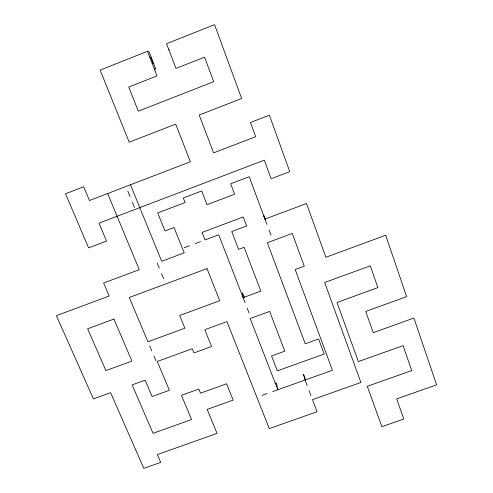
<?xml version="1.0" encoding="UTF-8"?>
<svg xmlns="http://www.w3.org/2000/svg" width="493" height="493" viewBox="0 0 493 493"><rect width="100%" height="100%" fill="white"/><g stroke="black" fill="none" stroke-linecap="round" stroke-linejoin="round"><path stroke-width="0.74" d="M147.469 51.303L100.134 70.111L129.191 142.2L175.736 124.125L190.353 161.79L89.467 200.515L83.681 186.785L65.514 193.786L88.611 247.868L106.543 241.071L99.001 223.163L264.316 160.182L271.132 178.737L289.773 171.675L269.375 115.196L250.475 122.486L255.701 136.715L213.592 152.873L199.178 115.017L241.675 98.514L214.554 24.65L166.542 43.723L175.983 68.428L204.564 57.157L213.715 81.678L138.299 111.184L128.722 87.058L157.02 75.904L147.469 51.303L149.071 51.765L155.794 69.088L154.358 69.045M184.216 247.739L189.528 245.742M195.191 243.622L200.515 241.625M275.088 383.375L276.487 382.87L277.83 389.735L250.179 318.533L269.64 311.434L284.812 351.145L271.532 355.928L277.3 370.853L324.197 354.048L318.614 338.974L305.241 343.787L267.335 242.71L292.257 233.435L304.286 266.22L295.19 269.572L332.43 370.274L272.691 391.565M262.097 395.343L267.224 393.513M152.115 63.277L153.058 63.387L150.704 57.317L149.724 57.114M168.772 49.559L169.463 49.879M149.699 345.95L151.77 350.868M153.97 356.082L156.028 360.968M107.647 193.533L139.254 269.665L103.616 283.007L109.169 296.003L56.387 315.68L93.436 398.911L110.598 392.693L143.82 468.35L160.718 462.385L157.329 454.552L217.062 433.402L207.165 409.381L233.158 400.1L226.589 383.794L200.478 393.167L198.802 389.088L181.455 395.324L191.586 419.549L153.04 433.292L132.142 384.879L145.121 380.177L152.097 396.52L169.382 390.29L157.249 361.48L192.264 348.736L193.977 352.914L211.559 346.524L204.774 329.688L226.946 321.584L269.283 428.596L317.079 411.741L312.482 399.62L360.913 382.469L324.665 282.514L370.286 265.826L377.866 287.629L337.015 302.474L358.362 361.585L403.089 345.648L411.723 370.594L367.291 386.296L381.878 426.685L403.804 419.038L396.674 398.874L436.613 384.854L413.898 318.077L373.256 332.664L365.744 311.428L406.608 296.663L385.711 235.223L325.867 257.272L306.535 203.517L264.988 219.083L263.866 215.737L265.203 219.33M130.479 184.776L161.661 261.278L184.179 252.841L174.047 227.526L164.97 230.952L157.711 212.939L185.109 202.537L183.31 197.976L201.686 190.988L207.005 204.681L234.606 194.23L230.65 183.784L249.187 176.74L266.966 224.377M127.779 191.118L129.979 196.497M132.315 202.198L134.497 207.541M157.168 262.954L159.282 268.118M161.519 273.59L163.621 278.718M245.052 302.702L218.695 234.81L205.057 239.925L202.105 232.413L243.222 216.957L246.642 225.96L231.747 231.544L238.587 249.366L244.115 247.307L260.859 291.116L243.086 297.649L242.47 292.639L244.337 297.452M247.129 308.07L249.082 313.092M305.765 380.343L303.423 374.162L305.173 380.183M305.364 380.855L307.188 385.668M309.123 390.77L310.941 395.559M269.055 229.984L271.021 235.247M207.011 268.599L129.283 297.501L147.931 341.76L184.887 328.215L179.674 315.471L219.718 300.736L207.011 268.599M113.926 319.07L87.625 328.806L105.921 370.613L131.945 361.116L113.926 319.07"/></g></svg>
